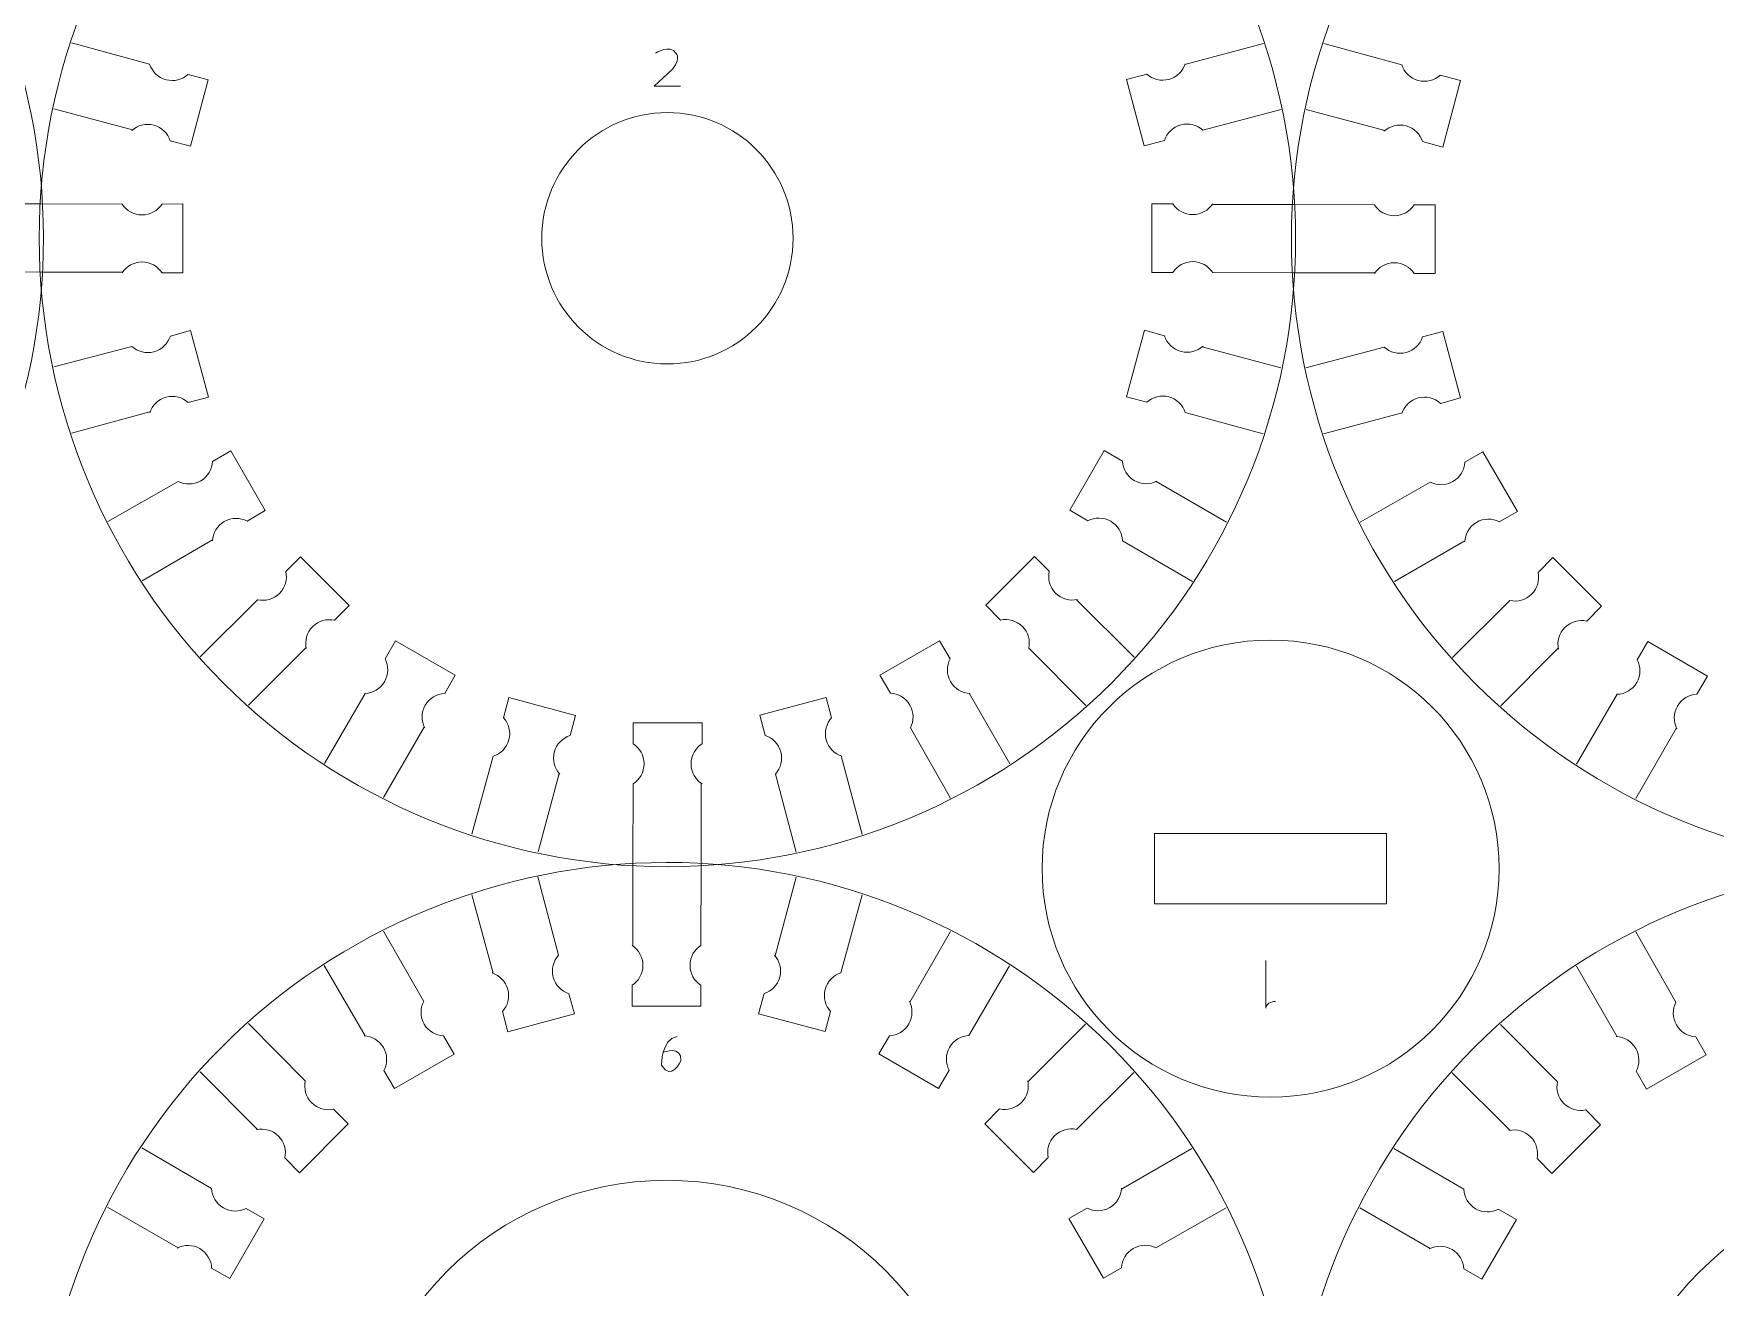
# Model space of a CAD drawing. Header units: centimetres. Extents: x -25 to 25, y -32.5 to 32.5.
# Drawn here: x 3.5 to 11.16, y -2.46 to 3.25 of the extents above; entities that cross this region are included whole.
import ezdxf

# ---------------------------------------------------------------- set-up
doc = ezdxf.new("R2010")
doc.units = ezdxf.units.CM
doc.header["$MEASUREMENT"] = 0
doc.layers.add('Capa 1', color=7, linetype='Continuous')

msp = doc.modelspace()

# ---------------------------------------------------------------- linework, layer by layer
at = {"layer": 'Capa 1', "color": 250, "lineweight": 9}
msp.add_ellipse((9.13748, -0.55582), major_axis=(0, 1.0403), ratio=1, dxfattribs=at)
for points, knots in [([(0.68862, 5.17801), (1.44688, 5.17849), (2.17426, 4.87774), (2.71077, 4.34191), (2.71077, 4.34191), (3.24728, 3.80608), (3.54895, 3.07545), (3.54943, 2.3172), (3.54943, 2.3172), (3.54992, 1.55894), (3.24916, 0.83156), (2.71334, 0.29505), (2.71334, 0.29505), (2.1775, -0.24146), (1.44688, -0.54313), (0.68862, -0.54362), (0.68862, -0.54362), (-0.06964, -0.5441), (-0.79702, -0.24334), (-1.33353, 0.29248), (-1.33353, 0.29248), (-1.87004, 0.82831), (-2.17171, 1.55894), (-2.17219, 2.3172), (-2.17219, 2.3172), (-2.17267, 3.07545), (-1.87192, 3.80285), (-1.33608, 4.33935), (-1.33608, 4.33935), (-0.80026, 4.87586), (-0.06964, 5.17753), (0.68862, 5.17801)], [0, 0, 0, 0, 0.1111111, 0.1111111, 0.1111111, 0.1111111, 0.2222222, 0.2222222, 0.2222222, 0.2222222, 0.3333333, 0.3333333, 0.3333333, 0.3333333, 0.4444444, 0.4444444, 0.4444444, 0.4444444, 0.5555556, 0.5555556, 0.5555556, 0.5555556, 0.6666667, 0.6666667, 0.6666667, 0.6666667, 0.7777778, 0.7777778, 0.7777778, 0.7777778, 1, 1, 1, 1]), ([(6.39085, 5.17446), (7.14911, 5.17493), (7.87649, 4.87419), (8.413, 4.33835), (8.413, 4.33835), (8.94951, 3.80252), (9.25118, 3.07189), (9.25165, 2.31364), (9.25165, 2.31364), (9.25215, 1.55539), (8.95139, 0.828), (8.41556, 0.29149), (8.41556, 0.29149), (7.87972, -0.24502), (7.14911, -0.54669), (6.39085, -0.54718), (6.39085, -0.54718), (5.63259, -0.54766), (4.9052, -0.2469), (4.3687, 0.28893), (4.3687, 0.28893), (3.83219, 0.82475), (3.53052, 1.55539), (3.53004, 2.31364), (3.53004, 2.31364), (3.52956, 3.07189), (3.83031, 3.79929), (4.36615, 4.3358), (4.36615, 4.3358), (4.90197, 4.87231), (5.63259, 5.17398), (6.39085, 5.17446)], [0, 0, 0, 0, 0.1111111, 0.1111111, 0.1111111, 0.1111111, 0.2222222, 0.2222222, 0.2222222, 0.2222222, 0.3333333, 0.3333333, 0.3333333, 0.3333333, 0.4444444, 0.4444444, 0.4444444, 0.4444444, 0.5555556, 0.5555556, 0.5555556, 0.5555556, 0.6666667, 0.6666667, 0.6666667, 0.6666667, 0.7777778, 0.7777778, 0.7777778, 0.7777778, 1, 1, 1, 1]), ([(12.09307, 5.1709), (12.85133, 5.17138), (13.57871, 4.87063), (14.11522, 4.33479), (14.11522, 4.33479), (14.65173, 3.79897), (14.9534, 3.06833), (14.95388, 2.31009), (14.95388, 2.31009), (14.95437, 1.55183), (14.65361, 0.82444), (14.11779, 0.28793), (14.11779, 0.28793), (13.58195, -0.24857), (12.85133, -0.55025), (12.09307, -0.55074), (12.09307, -0.55074), (11.33481, -0.55122), (10.60743, -0.25045), (10.07092, 0.28537), (10.07092, 0.28537), (9.53441, 0.82119), (9.23274, 1.55183), (9.23226, 2.31009), (9.23226, 2.31009), (9.23179, 3.06833), (9.53253, 3.79573), (10.06837, 4.33224), (10.06837, 4.33224), (10.60419, 4.86875), (11.33481, 5.17042), (12.09307, 5.1709)], [0, 0, 0, 0, 0.1111111, 0.1111111, 0.1111111, 0.1111111, 0.2222222, 0.2222222, 0.2222222, 0.2222222, 0.3333333, 0.3333333, 0.3333333, 0.3333333, 0.4444444, 0.4444444, 0.4444444, 0.4444444, 0.5555556, 0.5555556, 0.5555556, 0.5555556, 0.6666667, 0.6666667, 0.6666667, 0.6666667, 0.7777778, 0.7777778, 0.7777778, 0.7777778, 1, 1, 1, 1]), ([(4.03276, 3.10699), (4.04355, 3.07319), (4.07078, 3.04541), (4.1076, 3.03555), (4.1076, 3.03555), (4.1444, 3.02568), (4.18188, 3.03613), (4.20812, 3.06001)], [0, 0, 0, 0, 0.3333333, 0.3333333, 0.3333333, 0.3333333, 1, 1, 1, 1]), ([(8.74855, 3.10842), (8.73776, 3.07462), (8.71053, 3.04684), (8.67371, 3.03697), (8.67371, 3.03697), (8.63691, 3.02711), (8.59943, 3.03755), (8.57319, 3.06143)], [0, 0, 0, 0, 0.3333333, 0.3333333, 0.3333333, 0.3333333, 1, 1, 1, 1]), ([(9.73499, 3.10344), (9.74578, 3.06963), (9.773, 3.04185), (9.80982, 3.03199), (9.80982, 3.03199), (9.84663, 3.02213), (9.88411, 3.03257), (9.91034, 3.05645)], [0, 0, 0, 0, 0.3333333, 0.3333333, 0.3333333, 0.3333333, 1, 1, 1, 1]), ([(4.20814, 3.06), (4.20814, 3.06), (4.30021, 3.03545), (4.30021, 3.03545), (4.30021, 3.03545), (4.30021, 3.03545), (4.21905, 2.73254), (4.21905, 2.73254), (4.21905, 2.73254), (4.21905, 2.73254), (4.12698, 2.7572), (4.12698, 2.7572)], [0, 0, 0, 0, 0.25, 0.25, 0.25, 0.25, 0.5, 0.5, 0.5, 0.5, 1, 1, 1, 1]), ([(8.65431, 2.75863), (8.65431, 2.75863), (8.56229, 2.73385), (8.56229, 2.73385), (8.56229, 2.73385), (8.56229, 2.73385), (8.48113, 3.03676), (8.48113, 3.03676), (8.48113, 3.03676), (8.48113, 3.03676), (8.57319, 3.06143), (8.57319, 3.06143)], [0, 0, 0, 0, 0.25, 0.25, 0.25, 0.25, 0.5, 0.5, 0.5, 0.5, 1, 1, 1, 1]), ([(9.91036, 3.05644), (9.91036, 3.05644), (10.00244, 3.03189), (10.00244, 3.03189), (10.00244, 3.03189), (10.00244, 3.03189), (9.92127, 2.72898), (9.92127, 2.72898), (9.92127, 2.72898), (9.92127, 2.72898), (9.82921, 2.75365), (9.82921, 2.75365)], [0, 0, 0, 0, 0.25, 0.25, 0.25, 0.25, 0.5, 0.5, 0.5, 0.5, 1, 1, 1, 1]), ([(3.95163, 2.80419), (3.97787, 2.82807), (4.01534, 2.83851), (4.05216, 2.82865), (4.05216, 2.82865), (4.08897, 2.81878), (4.1162, 2.791), (4.12698, 2.7572)], [0, 0, 0, 0, 0.3333333, 0.3333333, 0.3333333, 0.3333333, 1, 1, 1, 1]), ([(5.81868, 2.31363), (5.81868, 1.99764), (6.07484, 1.74148), (6.39084, 1.74148), (6.39084, 1.74148), (6.70683, 1.74147), (6.963, 1.99764), (6.963, 2.31363), (6.963, 2.31363), (6.96301, 2.62963), (6.70683, 2.88579), (6.39085, 2.88579), (6.39085, 2.88579), (6.07484, 2.8858), (5.81868, 2.62963), (5.81868, 2.31363)], [0, 0, 0, 0, 0.2, 0.2, 0.2, 0.2, 0.4, 0.4, 0.4, 0.4, 0.6, 0.6, 0.6, 0.6, 1, 1, 1, 1]), ([(8.82969, 2.80562), (8.80344, 2.82949), (8.76597, 2.83994), (8.72915, 2.83007), (8.72915, 2.83007), (8.69235, 2.82021), (8.66511, 2.79243), (8.65433, 2.75863)], [0, 0, 0, 0, 0.3333333, 0.3333333, 0.3333333, 0.3333333, 1, 1, 1, 1]), ([(9.65385, 2.80063), (9.6801, 2.82451), (9.71757, 2.83495), (9.75438, 2.82509), (9.75438, 2.82509), (9.79119, 2.81523), (9.81843, 2.78744), (9.82921, 2.75365)], [0, 0, 0, 0, 0.3333333, 0.3333333, 0.3333333, 0.3333333, 1, 1, 1, 1]), ([(3.90778, 2.46964), (3.92695, 2.43979), (3.96044, 2.42), (3.99855, 2.42), (3.99855, 2.42), (4.03666, 2.42), (4.07016, 2.43979), (4.08932, 2.46964)], [0, 0, 0, 0, 0.3333333, 0.3333333, 0.3333333, 0.3333333, 1, 1, 1, 1]), ([(4.08934, 2.46964), (4.08934, 2.46964), (4.18463, 2.46976), (4.18463, 2.46976), (4.18463, 2.46976), (4.18463, 2.46976), (4.18463, 2.15616), (4.18463, 2.15616), (4.18463, 2.15616), (4.18463, 2.15616), (4.08932, 2.15616), (4.08932, 2.15616)], [0, 0, 0, 0, 0.25, 0.25, 0.25, 0.25, 0.5, 0.5, 0.5, 0.5, 1, 1, 1, 1]), ([(8.69235, 2.15764), (8.69235, 2.15764), (8.59706, 2.15752), (8.59706, 2.15752), (8.59706, 2.15752), (8.59706, 2.15752), (8.59706, 2.47112), (8.59706, 2.47112), (8.59706, 2.47112), (8.59706, 2.47112), (8.69237, 2.47112), (8.69237, 2.47112)], [0, 0, 0, 0, 0.25, 0.25, 0.25, 0.25, 0.5, 0.5, 0.5, 0.5, 1, 1, 1, 1]), ([(8.87392, 2.47112), (8.85474, 2.44126), (8.82126, 2.42148), (8.78314, 2.42148), (8.78314, 2.42148), (8.74503, 2.42148), (8.71154, 2.44126), (8.69237, 2.47112)], [0, 0, 0, 0, 0.3333333, 0.3333333, 0.3333333, 0.3333333, 1, 1, 1, 1]), ([(9.61, 2.46608), (9.62917, 2.43623), (9.66266, 2.41644), (9.70078, 2.41644), (9.70078, 2.41644), (9.73888, 2.41644), (9.77238, 2.43623), (9.79154, 2.46608)], [0, 0, 0, 0, 0.3333333, 0.3333333, 0.3333333, 0.3333333, 1, 1, 1, 1]), ([(9.79157, 2.46608), (9.79157, 2.46608), (9.88686, 2.4662), (9.88686, 2.4662), (9.88686, 2.4662), (9.88686, 2.4662), (9.88686, 2.1526), (9.88686, 2.1526), (9.88686, 2.1526), (9.88686, 2.1526), (9.79154, 2.1526), (9.79154, 2.1526)], [0, 0, 0, 0, 0.25, 0.25, 0.25, 0.25, 0.5, 0.5, 0.5, 0.5, 1, 1, 1, 1]), ([(3.90778, 2.15616), (3.92695, 2.18602), (3.96044, 2.2058), (3.99855, 2.2058), (3.99855, 2.2058), (4.03666, 2.2058), (4.07016, 2.18602), (4.08932, 2.15616)], [0, 0, 0, 0, 0.3333333, 0.3333333, 0.3333333, 0.3333333, 1, 1, 1, 1]), ([(8.87392, 2.15764), (8.85474, 2.18749), (8.82126, 2.20728), (8.78314, 2.20728), (8.78314, 2.20728), (8.74503, 2.20728), (8.71154, 2.18749), (8.69237, 2.15764)], [0, 0, 0, 0, 0.3333333, 0.3333333, 0.3333333, 0.3333333, 1, 1, 1, 1]), ([(9.61, 2.1526), (9.62917, 2.18246), (9.66266, 2.20224), (9.70078, 2.20224), (9.70078, 2.20224), (9.73888, 2.20224), (9.77238, 2.18246), (9.79154, 2.1526)], [0, 0, 0, 0, 0.3333333, 0.3333333, 0.3333333, 0.3333333, 1, 1, 1, 1]), ([(3.95201, 1.82166), (3.97826, 1.79778), (4.01572, 1.78734), (4.05254, 1.7972), (4.05254, 1.7972), (4.08935, 1.80707), (4.11658, 1.83485), (4.12737, 1.86865)], [0, 0, 0, 0, 0.3333333, 0.3333333, 0.3333333, 0.3333333, 1, 1, 1, 1]), ([(4.12739, 1.86865), (4.12739, 1.86865), (4.2194, 1.89343), (4.2194, 1.89343), (4.2194, 1.89343), (4.2194, 1.89343), (4.30057, 1.59051), (4.30057, 1.59051), (4.30057, 1.59051), (4.30057, 1.59051), (4.2085, 1.56585), (4.2085, 1.56585)], [0, 0, 0, 0, 0.25, 0.25, 0.25, 0.25, 0.5, 0.5, 0.5, 0.5, 1, 1, 1, 1]), ([(8.57356, 1.56728), (8.57356, 1.56728), (8.48148, 1.59183), (8.48148, 1.59183), (8.48148, 1.59183), (8.48148, 1.59183), (8.56265, 1.89474), (8.56265, 1.89474), (8.56265, 1.89474), (8.56265, 1.89474), (8.65471, 1.87007), (8.65471, 1.87007)], [0, 0, 0, 0, 0.25, 0.25, 0.25, 0.25, 0.5, 0.5, 0.5, 0.5, 1, 1, 1, 1]), ([(8.83007, 1.82309), (8.80382, 1.79921), (8.76635, 1.78877), (8.72954, 1.79863), (8.72954, 1.79863), (8.69273, 1.80849), (8.66549, 1.83628), (8.65471, 1.87007)], [0, 0, 0, 0, 0.3333333, 0.3333333, 0.3333333, 0.3333333, 1, 1, 1, 1]), ([(9.65423, 1.8181), (9.68048, 1.79423), (9.71795, 1.78378), (9.75477, 1.79365), (9.75477, 1.79365), (9.79157, 1.80351), (9.81881, 1.83129), (9.82959, 1.86509)], [0, 0, 0, 0, 0.3333333, 0.3333333, 0.3333333, 0.3333333, 1, 1, 1, 1]), ([(9.82961, 1.8651), (9.82961, 1.8651), (9.92163, 1.88987), (9.92163, 1.88987), (9.92163, 1.88987), (9.92163, 1.88987), (10.00279, 1.58696), (10.00279, 1.58696), (10.00279, 1.58696), (10.00279, 1.58696), (9.91073, 1.56229), (9.91073, 1.56229)], [0, 0, 0, 0, 0.25, 0.25, 0.25, 0.25, 0.5, 0.5, 0.5, 0.5, 1, 1, 1, 1]), ([(4.03314, 1.51886), (4.04394, 1.55266), (4.07116, 1.58044), (4.10798, 1.5903), (4.10798, 1.5903), (4.14479, 1.60017), (4.18226, 1.58973), (4.2085, 1.56585)], [0, 0, 0, 0, 0.3333333, 0.3333333, 0.3333333, 0.3333333, 1, 1, 1, 1]), ([(8.74893, 1.52029), (8.73814, 1.55409), (8.71092, 1.58187), (8.6741, 1.59173), (8.6741, 1.59173), (8.63729, 1.60159), (8.59981, 1.59115), (8.57358, 1.56727)], [0, 0, 0, 0, 0.3333333, 0.3333333, 0.3333333, 0.3333333, 1, 1, 1, 1]), ([(9.73537, 1.5153), (9.74616, 1.5491), (9.77339, 1.57688), (9.8102, 1.58675), (9.8102, 1.58675), (9.84701, 1.59661), (9.88449, 1.58617), (9.91073, 1.56229)], [0, 0, 0, 0, 0.3333333, 0.3333333, 0.3333333, 0.3333333, 1, 1, 1, 1]), ([(4.31968, 1.29799), (4.31968, 1.29799), (4.40215, 1.34573), (4.40215, 1.34573), (4.40215, 1.34573), (4.40215, 1.34573), (4.55895, 1.07415), (4.55895, 1.07415), (4.55895, 1.07415), (4.55895, 1.07415), (4.47641, 1.02649), (4.47641, 1.02649)], [0, 0, 0, 0, 0.25, 0.25, 0.25, 0.25, 0.5, 0.5, 0.5, 0.5, 1, 1, 1, 1]), ([(8.30601, 1.02778), (8.30601, 1.02778), (8.22343, 1.07533), (8.22343, 1.07533), (8.22343, 1.07533), (8.22343, 1.07533), (8.38023, 1.34691), (8.38023, 1.34691), (8.38023, 1.34691), (8.38023, 1.34691), (8.46277, 1.29926), (8.46277, 1.29926)], [0, 0, 0, 0, 0.25, 0.25, 0.25, 0.25, 0.5, 0.5, 0.5, 0.5, 1, 1, 1, 1]), ([(10.02191, 1.29443), (10.02191, 1.29443), (10.10437, 1.34218), (10.10437, 1.34218), (10.10437, 1.34218), (10.10437, 1.34218), (10.26117, 1.07059), (10.26117, 1.07059), (10.26117, 1.07059), (10.26117, 1.07059), (10.17863, 1.02294), (10.17863, 1.02294)], [0, 0, 0, 0, 0.25, 0.25, 0.25, 0.25, 0.5, 0.5, 0.5, 0.5, 1, 1, 1, 1]), ([(4.16244, 1.20721), (4.19398, 1.19094), (4.23287, 1.19054), (4.26588, 1.2096), (4.26588, 1.2096), (4.29888, 1.22866), (4.318, 1.26254), (4.31966, 1.29798)], [0, 0, 0, 0, 0.3333333, 0.3333333, 0.3333333, 0.3333333, 1, 1, 1, 1]), ([(8.61999, 1.20849), (8.58846, 1.19222), (8.54956, 1.19182), (8.51655, 1.21088), (8.51655, 1.21088), (8.48355, 1.22994), (8.46444, 1.26382), (8.46277, 1.29926)], [0, 0, 0, 0, 0.3333333, 0.3333333, 0.3333333, 0.3333333, 1, 1, 1, 1]), ([(9.86467, 1.20365), (9.8962, 1.18738), (9.9351, 1.18699), (9.96811, 1.20605), (9.96811, 1.20605), (10.00111, 1.2251), (10.02022, 1.25898), (10.02189, 1.29442)], [0, 0, 0, 0, 0.3333333, 0.3333333, 0.3333333, 0.3333333, 1, 1, 1, 1]), ([(4.31919, 0.93572), (4.32086, 0.97116), (4.33997, 1.00504), (4.37298, 1.0241), (4.37298, 1.0241), (4.40598, 1.04316), (4.44488, 1.04277), (4.47641, 1.02649)], [0, 0, 0, 0, 0.3333333, 0.3333333, 0.3333333, 0.3333333, 1, 1, 1, 1]), ([(8.46325, 0.937), (8.46157, 0.97244), (8.44246, 1.00632), (8.40945, 1.02538), (8.40945, 1.02538), (8.37645, 1.04443), (8.33755, 1.04405), (8.30603, 1.02777)], [0, 0, 0, 0, 0.3333333, 0.3333333, 0.3333333, 0.3333333, 1, 1, 1, 1]), ([(10.02141, 0.93216), (10.02309, 0.96761), (10.04219, 1.00149), (10.0752, 1.02054), (10.0752, 1.02054), (10.1082, 1.0396), (10.14711, 1.03921), (10.17863, 1.02294)], [0, 0, 0, 0, 0.3333333, 0.3333333, 0.3333333, 0.3333333, 1, 1, 1, 1]), ([(4.65312, 0.79654), (4.65312, 0.79654), (4.72042, 0.864), (4.72042, 0.864), (4.72042, 0.864), (4.72042, 0.864), (4.94217, 0.64225), (4.94217, 0.64225), (4.94217, 0.64225), (4.94217, 0.64225), (4.87478, 0.57486), (4.87478, 0.57486)], [0, 0, 0, 0, 0.25, 0.25, 0.25, 0.25, 0.5, 0.5, 0.5, 0.5, 1, 1, 1, 1]), ([(7.90795, 0.57592), (7.90795, 0.57592), (7.84048, 0.64322), (7.84048, 0.64322), (7.84048, 0.64322), (7.84048, 0.64322), (8.06223, 0.86496), (8.06223, 0.86496), (8.06223, 0.86496), (8.06223, 0.86496), (8.12963, 0.79757), (8.12963, 0.79757)], [0, 0, 0, 0, 0.25, 0.25, 0.25, 0.25, 0.5, 0.5, 0.5, 0.5, 1, 1, 1, 1]), ([(10.35535, 0.79298), (10.35535, 0.79298), (10.42265, 0.86044), (10.42265, 0.86044), (10.42265, 0.86044), (10.42265, 0.86044), (10.6444, 0.6387), (10.6444, 0.6387), (10.6444, 0.6387), (10.6444, 0.6387), (10.577, 0.5713), (10.577, 0.5713)], [0, 0, 0, 0, 0.25, 0.25, 0.25, 0.25, 0.5, 0.5, 0.5, 0.5, 1, 1, 1, 1]), ([(4.52474, 0.66815), (4.55941, 0.6606), (4.59708, 0.67029), (4.62403, 0.69724), (4.62403, 0.69724), (4.65098, 0.72419), (4.66067, 0.76186), (4.65311, 0.79652)], [0, 0, 0, 0, 0.3333333, 0.3333333, 0.3333333, 0.3333333, 1, 1, 1, 1]), ([(8.258, 0.6692), (8.22333, 0.66164), (8.18566, 0.67133), (8.15871, 0.69828), (8.15871, 0.69828), (8.13176, 0.72523), (8.12207, 0.76291), (8.12963, 0.79757)], [0, 0, 0, 0, 0.3333333, 0.3333333, 0.3333333, 0.3333333, 1, 1, 1, 1]), ([(10.22697, 0.6646), (10.26163, 0.65704), (10.2993, 0.66673), (10.32626, 0.69368), (10.32626, 0.69368), (10.3532, 0.72063), (10.3629, 0.7583), (10.35534, 0.79297)], [0, 0, 0, 0, 0.3333333, 0.3333333, 0.3333333, 0.3333333, 1, 1, 1, 1]), ([(4.74641, 0.44649), (4.73885, 0.48116), (4.74854, 0.51883), (4.77549, 0.54578), (4.77549, 0.54578), (4.80244, 0.57272), (4.84011, 0.58242), (4.87478, 0.57486)], [0, 0, 0, 0, 0.3333333, 0.3333333, 0.3333333, 0.3333333, 1, 1, 1, 1]), ([(8.03633, 0.44753), (8.04389, 0.4822), (8.0342, 0.51987), (8.00725, 0.54682), (8.00725, 0.54682), (7.9803, 0.57377), (7.94262, 0.58346), (7.90796, 0.5759)], [0, 0, 0, 0, 0.3333333, 0.3333333, 0.3333333, 0.3333333, 1, 1, 1, 1]), ([(10.44863, 0.44293), (10.44108, 0.4776), (10.45077, 0.51527), (10.47772, 0.54222), (10.47772, 0.54222), (10.50466, 0.56917), (10.54234, 0.57886), (10.577, 0.5713)], [0, 0, 0, 0, 0.3333333, 0.3333333, 0.3333333, 0.3333333, 1, 1, 1, 1]), ([(5.10499, 0.39848), (5.10499, 0.39848), (5.15254, 0.48106), (5.15254, 0.48106), (5.15254, 0.48106), (5.15254, 0.48106), (5.42412, 0.32426), (5.42412, 0.32426), (5.42412, 0.32426), (5.42412, 0.32426), (5.37647, 0.24172), (5.37647, 0.24172)], [0, 0, 0, 0, 0.25, 0.25, 0.25, 0.25, 0.5, 0.5, 0.5, 0.5, 1, 1, 1, 1]), ([(7.4065, 0.24247), (7.4065, 0.24247), (7.35875, 0.32494), (7.35875, 0.32494), (7.35875, 0.32494), (7.35875, 0.32494), (7.63034, 0.48174), (7.63034, 0.48174), (7.63034, 0.48174), (7.63034, 0.48174), (7.67799, 0.3992), (7.67799, 0.3992)], [0, 0, 0, 0, 0.25, 0.25, 0.25, 0.25, 0.5, 0.5, 0.5, 0.5, 1, 1, 1, 1]), ([(10.80722, 0.39492), (10.80722, 0.39492), (10.85476, 0.4775), (10.85476, 0.4775), (10.85476, 0.4775), (10.85476, 0.4775), (11.12635, 0.3207), (11.12635, 0.3207), (11.12635, 0.3207), (11.12635, 0.3207), (11.07869, 0.23816), (11.07869, 0.23816)], [0, 0, 0, 0, 0.25, 0.25, 0.25, 0.25, 0.5, 0.5, 0.5, 0.5, 1, 1, 1, 1]), ([(5.01421, 0.24124), (5.04965, 0.24291), (5.08353, 0.26202), (5.10259, 0.29503), (5.10259, 0.29503), (5.12164, 0.32803), (5.12126, 0.36694), (5.10498, 0.39846)], [0, 0, 0, 0, 0.3333333, 0.3333333, 0.3333333, 0.3333333, 1, 1, 1, 1]), ([(7.76876, 0.24198), (7.73332, 0.24365), (7.69944, 0.26276), (7.68038, 0.29577), (7.68038, 0.29577), (7.66133, 0.32877), (7.66172, 0.36767), (7.67799, 0.3992)], [0, 0, 0, 0, 0.3333333, 0.3333333, 0.3333333, 0.3333333, 1, 1, 1, 1]), ([(10.71643, 0.23768), (10.75188, 0.23936), (10.78576, 0.25846), (10.80481, 0.29147), (10.80481, 0.29147), (10.82387, 0.32448), (10.82348, 0.36338), (10.80721, 0.3949)], [0, 0, 0, 0, 0.3333333, 0.3333333, 0.3333333, 0.3333333, 1, 1, 1, 1]), ([(5.28569, 0.0845), (5.26942, 0.11603), (5.26903, 0.15492), (5.28809, 0.18793), (5.28809, 0.18793), (5.30714, 0.22093), (5.34103, 0.24005), (5.37647, 0.24172)], [0, 0, 0, 0, 0.3333333, 0.3333333, 0.3333333, 0.3333333, 1, 1, 1, 1]), ([(7.49728, 0.08524), (7.51355, 0.11677), (7.51394, 0.15566), (7.49488, 0.18867), (7.49488, 0.18867), (7.47583, 0.22167), (7.44195, 0.24079), (7.40651, 0.24246)], [0, 0, 0, 0, 0.3333333, 0.3333333, 0.3333333, 0.3333333, 1, 1, 1, 1]), ([(10.98792, 0.08094), (10.97165, 0.11247), (10.97126, 0.15137), (10.99032, 0.18438), (10.99032, 0.18438), (11.00937, 0.21738), (11.04325, 0.23649), (11.07869, 0.23816)], [0, 0, 0, 0, 0.3333333, 0.3333333, 0.3333333, 0.3333333, 1, 1, 1, 1]), ([(5.64449, 0.13093), (5.64449, 0.13093), (5.66904, 0.223), (5.66904, 0.223), (5.66904, 0.223), (5.66904, 0.223), (5.97195, 0.14184), (5.97195, 0.14184), (5.97195, 0.14184), (5.97195, 0.14184), (5.94728, 0.04978), (5.94728, 0.04978)], [0, 0, 0, 0, 0.25, 0.25, 0.25, 0.25, 0.5, 0.5, 0.5, 0.5, 1, 1, 1, 1]), ([(6.83583, 0.05018), (6.83583, 0.05018), (6.81106, 0.14219), (6.81106, 0.14219), (6.81106, 0.14219), (6.81106, 0.14219), (7.11397, 0.22336), (7.11397, 0.22336), (7.11397, 0.22336), (7.11397, 0.22336), (7.13864, 0.13129), (7.13864, 0.13129)], [0, 0, 0, 0, 0.25, 0.25, 0.25, 0.25, 0.5, 0.5, 0.5, 0.5, 1, 1, 1, 1]), ([(5.59749, -0.04445), (5.63129, -0.03365), (5.65907, -0.00643), (5.66894, 0.03039), (5.66894, 0.03039), (5.6788, 0.0672), (5.66836, 0.10467), (5.64448, 0.13091)], [0, 0, 0, 0, 0.3333333, 0.3333333, 0.3333333, 0.3333333, 1, 1, 1, 1]), ([(6.23484, 0.01213), (6.23484, 0.01213), (6.23473, 0.10742), (6.23473, 0.10742), (6.23473, 0.10742), (6.23473, 0.10742), (6.54833, 0.10742), (6.54833, 0.10742), (6.54833, 0.10742), (6.54833, 0.10742), (6.54833, 0.01211), (6.54833, 0.01211)], [0, 0, 0, 0, 0.25, 0.25, 0.25, 0.25, 0.5, 0.5, 0.5, 0.5, 1, 1, 1, 1]), ([(7.18563, -0.04406), (7.15183, -0.03327), (7.12405, -0.00605), (7.11418, 0.03077), (7.11418, 0.03077), (7.10432, 0.06758), (7.11476, 0.10506), (7.13864, 0.13129)], [0, 0, 0, 0, 0.3333333, 0.3333333, 0.3333333, 0.3333333, 1, 1, 1, 1]), ([(5.9003, -0.12558), (5.87642, -0.09933), (5.86597, -0.06187), (5.87584, -0.02505), (5.87584, -0.02505), (5.8857, 0.01176), (5.91348, 0.03899), (5.94728, 0.04978)], [0, 0, 0, 0, 0.3333333, 0.3333333, 0.3333333, 0.3333333, 1, 1, 1, 1]), ([(6.23484, -0.16943), (6.2647, -0.15026), (6.28449, -0.11677), (6.28449, -0.07865), (6.28449, -0.07865), (6.28449, -0.04055), (6.2647, -0.00705), (6.23484, 0.01211)], [0, 0, 0, 0, 0.3333333, 0.3333333, 0.3333333, 0.3333333, 1, 1, 1, 1]), ([(6.54833, -0.16943), (6.51847, -0.15026), (6.49868, -0.11677), (6.49868, -0.07865), (6.49868, -0.07865), (6.49868, -0.04055), (6.51847, -0.00705), (6.54833, 0.01211)], [0, 0, 0, 0, 0.3333333, 0.3333333, 0.3333333, 0.3333333, 1, 1, 1, 1]), ([(6.88283, -0.1252), (6.9067, -0.09895), (6.91715, -0.06149), (6.90728, -0.02467), (6.90728, -0.02467), (6.89742, 0.01214), (6.86964, 0.03938), (6.83584, 0.05016)], [0, 0, 0, 0, 0.3333333, 0.3333333, 0.3333333, 0.3333333, 1, 1, 1, 1]), ([(8.60931, -0.71626), (8.60931, -0.71626), (9.66565, -0.71626), (9.66565, -0.71626), (9.66565, -0.71626), (9.66565, -0.71626), (9.66565, -0.39536), (9.66565, -0.39536), (9.66565, -0.39536), (9.66565, -0.39536), (8.60931, -0.39536), (8.60931, -0.39536), (8.60931, -0.39536), (8.60931, -0.39536), (8.60931, -0.71626), (8.60931, -0.71626)], [0, 0, 0, 0, 0.2, 0.2, 0.2, 0.2, 0.4, 0.4, 0.4, 0.4, 0.6, 0.6, 0.6, 0.6, 1, 1, 1, 1]), ([(6.38729, -0.52777), (7.14555, -0.52729), (7.87293, -0.82804), (8.40944, -1.36388), (8.40944, -1.36388), (8.94595, -1.8997), (9.24762, -2.63034), (9.2481, -3.38858), (9.2481, -3.38858), (9.24859, -4.14684), (8.94783, -4.87422), (8.41201, -5.41073), (8.41201, -5.41073), (7.87617, -5.94724), (7.14555, -6.24891), (6.38729, -6.24941), (6.38729, -6.24941), (5.62903, -6.24989), (4.90165, -5.94912), (4.36514, -5.4133), (4.36514, -5.4133), (3.82863, -4.87748), (3.52696, -4.14684), (3.52648, -3.38858), (3.52648, -3.38858), (3.526, -2.63034), (3.82675, -1.90294), (4.36259, -1.36643), (4.36259, -1.36643), (4.89841, -0.82992), (5.62903, -0.52825), (6.38729, -0.52777)], [0, 0, 0, 0, 0.1111111, 0.1111111, 0.1111111, 0.1111111, 0.2222222, 0.2222222, 0.2222222, 0.2222222, 0.3333333, 0.3333333, 0.3333333, 0.3333333, 0.4444444, 0.4444444, 0.4444444, 0.4444444, 0.5555556, 0.5555556, 0.5555556, 0.5555556, 0.6666667, 0.6666667, 0.6666667, 0.6666667, 0.7777778, 0.7777778, 0.7777778, 0.7777778, 1, 1, 1, 1]), ([(12.08951, -0.53133), (12.84777, -0.53085), (13.57516, -0.8316), (14.11167, -1.36744), (14.11167, -1.36744), (14.64817, -1.90326), (14.94984, -2.6339), (14.95032, -3.39214), (14.95032, -3.39214), (14.95082, -4.1504), (14.65005, -4.87778), (14.11423, -5.41429), (14.11423, -5.41429), (13.57839, -5.9508), (12.84777, -6.25247), (12.08951, -6.25297), (12.08951, -6.25297), (11.33126, -6.25344), (10.60387, -5.95268), (10.06736, -5.41686), (10.06736, -5.41686), (9.53086, -4.88103), (9.22918, -4.1504), (9.22871, -3.39214), (9.22871, -3.39214), (9.22823, -2.6339), (9.52898, -1.9065), (10.06481, -1.36999), (10.06481, -1.36999), (10.60064, -0.83348), (11.33126, -0.53181), (12.08951, -0.53133)], [0, 0, 0, 0, 0.1111111, 0.1111111, 0.1111111, 0.1111111, 0.2222222, 0.2222222, 0.2222222, 0.2222222, 0.3333333, 0.3333333, 0.3333333, 0.3333333, 0.4444444, 0.4444444, 0.4444444, 0.4444444, 0.5555556, 0.5555556, 0.5555556, 0.5555556, 0.6666667, 0.6666667, 0.6666667, 0.6666667, 0.7777778, 0.7777778, 0.7777778, 0.7777778, 1, 1, 1, 1]), ([(6.22981, -0.90552), (6.25967, -0.92469), (6.27945, -0.95818), (6.27945, -0.99629), (6.27945, -0.99629), (6.27945, -1.0344), (6.25967, -1.0679), (6.22981, -1.08706)], [0, 0, 0, 0, 0.3333333, 0.3333333, 0.3333333, 0.3333333, 1, 1, 1, 1]), ([(6.54329, -0.90552), (6.51344, -0.92469), (6.49365, -0.95818), (6.49365, -0.99629), (6.49365, -0.99629), (6.49365, -1.0344), (6.51344, -1.0679), (6.54329, -1.08706)], [0, 0, 0, 0, 0.3333333, 0.3333333, 0.3333333, 0.3333333, 1, 1, 1, 1]), ([(5.89531, -0.94975), (5.87143, -0.976), (5.86099, -1.01346), (5.87085, -1.05028), (5.87085, -1.05028), (5.88072, -1.08709), (5.9085, -1.11432), (5.9423, -1.1251)], [0, 0, 0, 0, 0.3333333, 0.3333333, 0.3333333, 0.3333333, 1, 1, 1, 1]), ([(6.87784, -0.94937), (6.90172, -0.97561), (6.91216, -1.01308), (6.9023, -1.0499), (6.9023, -1.0499), (6.89243, -1.08671), (6.86465, -1.11394), (6.83085, -1.12472)], [0, 0, 0, 0, 0.3333333, 0.3333333, 0.3333333, 0.3333333, 1, 1, 1, 1]), ([(5.59251, -1.03088), (5.62631, -1.04168), (5.65409, -1.0689), (5.66395, -1.10572), (5.66395, -1.10572), (5.67382, -1.14253), (5.66337, -1.18), (5.6395, -1.20624)], [0, 0, 0, 0, 0.3333333, 0.3333333, 0.3333333, 0.3333333, 1, 1, 1, 1]), ([(7.18064, -1.0305), (7.14684, -1.04129), (7.11906, -1.06852), (7.1092, -1.10534), (7.1092, -1.10534), (7.09933, -1.14214), (7.10978, -1.17962), (7.13366, -1.20586)], [0, 0, 0, 0, 0.3333333, 0.3333333, 0.3333333, 0.3333333, 1, 1, 1, 1]), ([(5.9423, -1.12513), (5.9423, -1.12513), (5.96708, -1.21714), (5.96708, -1.21714), (5.96708, -1.21714), (5.96708, -1.21714), (5.66416, -1.29831), (5.66416, -1.29831), (5.66416, -1.29831), (5.66416, -1.29831), (5.6395, -1.20624), (5.6395, -1.20624)], [0, 0, 0, 0, 0.25, 0.25, 0.25, 0.25, 0.5, 0.5, 0.5, 0.5, 1, 1, 1, 1]), ([(6.54329, -1.08708), (6.54329, -1.08708), (6.54341, -1.18237), (6.54341, -1.18237), (6.54341, -1.18237), (6.54341, -1.18237), (6.22981, -1.18237), (6.22981, -1.18237), (6.22981, -1.18237), (6.22981, -1.18237), (6.22981, -1.08706), (6.22981, -1.08706)], [0, 0, 0, 0, 0.25, 0.25, 0.25, 0.25, 0.5, 0.5, 0.5, 0.5, 1, 1, 1, 1]), ([(7.13365, -1.20588), (7.13365, -1.20588), (7.1091, -1.29795), (7.1091, -1.29795), (7.1091, -1.29795), (7.1091, -1.29795), (6.80619, -1.21679), (6.80619, -1.21679), (6.80619, -1.21679), (6.80619, -1.21679), (6.83085, -1.12472), (6.83085, -1.12472)], [0, 0, 0, 0, 0.25, 0.25, 0.25, 0.25, 0.5, 0.5, 0.5, 0.5, 1, 1, 1, 1]), ([(5.28086, -1.16018), (5.26459, -1.19172), (5.26419, -1.23061), (5.28325, -1.26362), (5.28325, -1.26362), (5.30231, -1.29662), (5.33619, -1.31574), (5.37163, -1.3174)], [0, 0, 0, 0, 0.3333333, 0.3333333, 0.3333333, 0.3333333, 1, 1, 1, 1]), ([(7.49244, -1.15944), (7.50871, -1.19098), (7.5091, -1.22987), (7.49005, -1.26288), (7.49005, -1.26288), (7.47099, -1.29588), (7.43711, -1.315), (7.40167, -1.31666)], [0, 0, 0, 0, 0.3333333, 0.3333333, 0.3333333, 0.3333333, 1, 1, 1, 1]), ([(10.98308, -1.16374), (10.96681, -1.19527), (10.96642, -1.23417), (10.98548, -1.26718), (10.98548, -1.26718), (11.00453, -1.30018), (11.03842, -1.31929), (11.07385, -1.32096)], [0, 0, 0, 0, 0.3333333, 0.3333333, 0.3333333, 0.3333333, 1, 1, 1, 1]), ([(5.00937, -1.31692), (5.04481, -1.3186), (5.07869, -1.33771), (5.09775, -1.37072), (5.09775, -1.37072), (5.11681, -1.40372), (5.11642, -1.44262), (5.10014, -1.47415)], [0, 0, 0, 0, 0.3333333, 0.3333333, 0.3333333, 0.3333333, 1, 1, 1, 1]), ([(5.37164, -1.31742), (5.37164, -1.31742), (5.41938, -1.39989), (5.41938, -1.39989), (5.41938, -1.39989), (5.41938, -1.39989), (5.1478, -1.55669), (5.1478, -1.55669), (5.1478, -1.55669), (5.1478, -1.55669), (5.10014, -1.47415), (5.10014, -1.47415)], [0, 0, 0, 0, 0.25, 0.25, 0.25, 0.25, 0.5, 0.5, 0.5, 0.5, 1, 1, 1, 1]), ([(7.67315, -1.47342), (7.67315, -1.47342), (7.6256, -1.55601), (7.6256, -1.55601), (7.6256, -1.55601), (7.6256, -1.55601), (7.35401, -1.39921), (7.35401, -1.39921), (7.35401, -1.39921), (7.35401, -1.39921), (7.40167, -1.31666), (7.40167, -1.31666)], [0, 0, 0, 0, 0.25, 0.25, 0.25, 0.25, 0.5, 0.5, 0.5, 0.5, 1, 1, 1, 1]), ([(7.76393, -1.31619), (7.72848, -1.31786), (7.6946, -1.33697), (7.67555, -1.36998), (7.67555, -1.36998), (7.65649, -1.40298), (7.65688, -1.44188), (7.67316, -1.47341)], [0, 0, 0, 0, 0.3333333, 0.3333333, 0.3333333, 0.3333333, 1, 1, 1, 1]), ([(10.7116, -1.32048), (10.74704, -1.32216), (10.78092, -1.34127), (10.79998, -1.37428), (10.79998, -1.37428), (10.81903, -1.40728), (10.81864, -1.44618), (10.80237, -1.4777)], [0, 0, 0, 0, 0.3333333, 0.3333333, 0.3333333, 0.3333333, 1, 1, 1, 1]), ([(11.07386, -1.32098), (11.07386, -1.32098), (11.12161, -1.40345), (11.12161, -1.40345), (11.12161, -1.40345), (11.12161, -1.40345), (10.85002, -1.56025), (10.85002, -1.56025), (10.85002, -1.56025), (10.85002, -1.56025), (10.80237, -1.4777), (10.80237, -1.4777)], [0, 0, 0, 0, 0.25, 0.25, 0.25, 0.25, 0.5, 0.5, 0.5, 0.5, 1, 1, 1, 1]), ([(4.7418, -1.52248), (4.73425, -1.55715), (4.74394, -1.59482), (4.77089, -1.62177), (4.77089, -1.62177), (4.79783, -1.64872), (4.83551, -1.65841), (4.87017, -1.65085)], [0, 0, 0, 0, 0.3333333, 0.3333333, 0.3333333, 0.3333333, 1, 1, 1, 1]), ([(8.03173, -1.52144), (8.03928, -1.5561), (8.0296, -1.59377), (8.00264, -1.62073), (8.00264, -1.62073), (7.9757, -1.64767), (7.93802, -1.65737), (7.90336, -1.64981)], [0, 0, 0, 0, 0.3333333, 0.3333333, 0.3333333, 0.3333333, 1, 1, 1, 1]), ([(10.44403, -1.52604), (10.43648, -1.56071), (10.44616, -1.59838), (10.47312, -1.62533), (10.47312, -1.62533), (10.50006, -1.65227), (10.53774, -1.66197), (10.5724, -1.65441)], [0, 0, 0, 0, 0.3333333, 0.3333333, 0.3333333, 0.3333333, 1, 1, 1, 1]), ([(4.87019, -1.65086), (4.87019, -1.65086), (4.93765, -1.71816), (4.93765, -1.71816), (4.93765, -1.71816), (4.93765, -1.71816), (4.7159, -1.93991), (4.7159, -1.93991), (4.7159, -1.93991), (4.7159, -1.93991), (4.64851, -1.87252), (4.64851, -1.87252)], [0, 0, 0, 0, 0.25, 0.25, 0.25, 0.25, 0.5, 0.5, 0.5, 0.5, 1, 1, 1, 1]), ([(8.12501, -1.87149), (8.12501, -1.87149), (8.05771, -1.93895), (8.05771, -1.93895), (8.05771, -1.93895), (8.05771, -1.93895), (7.83596, -1.7172), (7.83596, -1.7172), (7.83596, -1.7172), (7.83596, -1.7172), (7.90336, -1.64981), (7.90336, -1.64981)], [0, 0, 0, 0, 0.25, 0.25, 0.25, 0.25, 0.5, 0.5, 0.5, 0.5, 1, 1, 1, 1]), ([(10.57241, -1.65442), (10.57241, -1.65442), (10.63988, -1.72172), (10.63988, -1.72172), (10.63988, -1.72172), (10.63988, -1.72172), (10.41813, -1.94347), (10.41813, -1.94347), (10.41813, -1.94347), (10.41813, -1.94347), (10.35073, -1.87607), (10.35073, -1.87607)], [0, 0, 0, 0, 0.25, 0.25, 0.25, 0.25, 0.5, 0.5, 0.5, 0.5, 1, 1, 1, 1]), ([(4.52014, -1.74415), (4.55481, -1.73659), (4.59248, -1.74628), (4.61943, -1.77323), (4.61943, -1.77323), (4.64637, -1.80018), (4.65607, -1.83785), (4.64851, -1.87252)], [0, 0, 0, 0, 0.3333333, 0.3333333, 0.3333333, 0.3333333, 1, 1, 1, 1]), ([(8.2534, -1.7431), (8.21873, -1.73555), (8.18106, -1.74524), (8.1541, -1.77219), (8.1541, -1.77219), (8.12716, -1.79913), (8.11746, -1.83681), (8.12503, -1.87147)], [0, 0, 0, 0, 0.3333333, 0.3333333, 0.3333333, 0.3333333, 1, 1, 1, 1]), ([(10.22236, -1.7477), (10.25703, -1.74015), (10.2947, -1.74984), (10.32165, -1.77679), (10.32165, -1.77679), (10.3486, -1.80374), (10.3583, -1.84141), (10.35073, -1.87607)], [0, 0, 0, 0, 0.3333333, 0.3333333, 0.3333333, 0.3333333, 1, 1, 1, 1]), ([(4.97321, -3.38861), (4.97321, -4.16958), (5.6063, -4.80267), (6.38726, -4.80267), (6.38726, -4.80267), (7.16823, -4.8027), (7.80135, -4.16958), (7.80135, -3.38861), (7.80135, -3.38861), (7.80138, -2.60762), (7.16823, -1.97453), (6.38729, -1.97453), (6.38729, -1.97453), (5.6063, -1.9745), (4.97321, -2.60762), (4.97321, -3.38861)], [0, 0, 0, 0, 0.2, 0.2, 0.2, 0.2, 0.4, 0.4, 0.4, 0.4, 0.6, 0.6, 0.6, 0.6, 1, 1, 1, 1]), ([(10.67544, -3.39217), (10.67544, -4.17314), (11.30852, -4.80622), (12.08949, -4.80622), (12.08949, -4.80622), (12.87046, -4.80625), (13.50357, -4.17314), (13.50357, -3.39217), (13.50357, -3.39217), (13.5036, -2.61117), (12.87046, -1.97809), (12.08952, -1.97809), (12.08952, -1.97809), (11.30852, -1.97806), (10.67544, -2.61117), (10.67544, -3.39217)], [0, 0, 0, 0, 0.2, 0.2, 0.2, 0.2, 0.4, 0.4, 0.4, 0.4, 0.6, 0.6, 0.6, 0.6, 1, 1, 1, 1]), ([(4.31489, -2.01195), (4.31656, -2.04739), (4.33567, -2.08127), (4.36868, -2.10033), (4.36868, -2.10033), (4.40168, -2.11938), (4.44059, -2.119), (4.47211, -2.10272)], [0, 0, 0, 0, 0.3333333, 0.3333333, 0.3333333, 0.3333333, 1, 1, 1, 1]), ([(8.45895, -2.01067), (8.45728, -2.04611), (8.43817, -2.07999), (8.40516, -2.09905), (8.40516, -2.09905), (8.37216, -2.1181), (8.33325, -2.11772), (8.30173, -2.10144)], [0, 0, 0, 0, 0.3333333, 0.3333333, 0.3333333, 0.3333333, 1, 1, 1, 1]), ([(10.01711, -2.01551), (10.01879, -2.05095), (10.0379, -2.08483), (10.07091, -2.10389), (10.07091, -2.10389), (10.10391, -2.12294), (10.14281, -2.12255), (10.17433, -2.10628)], [0, 0, 0, 0, 0.3333333, 0.3333333, 0.3333333, 0.3333333, 1, 1, 1, 1]), ([(4.47213, -2.10273), (4.47213, -2.10273), (4.55471, -2.15028), (4.55471, -2.15028), (4.55471, -2.15028), (4.55471, -2.15028), (4.39791, -2.42186), (4.39791, -2.42186), (4.39791, -2.42186), (4.39791, -2.42186), (4.31537, -2.37421), (4.31537, -2.37421)], [0, 0, 0, 0, 0.25, 0.25, 0.25, 0.25, 0.5, 0.5, 0.5, 0.5, 1, 1, 1, 1]), ([(8.45845, -2.37294), (8.45845, -2.37294), (8.37599, -2.42068), (8.37599, -2.42068), (8.37599, -2.42068), (8.37599, -2.42068), (8.21919, -2.1491), (8.21919, -2.1491), (8.21919, -2.1491), (8.21919, -2.1491), (8.30173, -2.10144), (8.30173, -2.10144)], [0, 0, 0, 0, 0.25, 0.25, 0.25, 0.25, 0.5, 0.5, 0.5, 0.5, 1, 1, 1, 1]), ([(10.17435, -2.10629), (10.17435, -2.10629), (10.25693, -2.15383), (10.25693, -2.15383), (10.25693, -2.15383), (10.25693, -2.15383), (10.10014, -2.42542), (10.10014, -2.42542), (10.10014, -2.42542), (10.10014, -2.42542), (10.01759, -2.37776), (10.01759, -2.37776)], [0, 0, 0, 0, 0.25, 0.25, 0.25, 0.25, 0.5, 0.5, 0.5, 0.5, 1, 1, 1, 1]), ([(4.15815, -2.28343), (4.18968, -2.26716), (4.22857, -2.26677), (4.26158, -2.28583), (4.26158, -2.28583), (4.29458, -2.30488), (4.3137, -2.33877), (4.31537, -2.37421)], [0, 0, 0, 0, 0.3333333, 0.3333333, 0.3333333, 0.3333333, 1, 1, 1, 1]), ([(8.61569, -2.28215), (8.58416, -2.26588), (8.54527, -2.26549), (8.51226, -2.28455), (8.51226, -2.28455), (8.47926, -2.3036), (8.46014, -2.33749), (8.45847, -2.37293)], [0, 0, 0, 0, 0.3333333, 0.3333333, 0.3333333, 0.3333333, 1, 1, 1, 1]), ([(9.86037, -2.28699), (9.8919, -2.27072), (9.9308, -2.27033), (9.96381, -2.28939), (9.96381, -2.28939), (9.99681, -2.30844), (10.01593, -2.34233), (10.01759, -2.37776)], [0, 0, 0, 0, 0.3333333, 0.3333333, 0.3333333, 0.3333333, 1, 1, 1, 1])]:
    msp.add_open_spline(points, degree=3, knots=knots, dxfattribs=at)
for points in [[(3.67753, 3.20372), (3.67753, 3.20372), (4.03276, 3.10699), (4.03276, 3.10699)], [(8.74709, 3.10414), (8.74709, 3.10414), (9.10485, 3.20022), (9.10485, 3.20022)], [(9.37976, 3.20016), (9.37976, 3.20016), (9.73499, 3.10344), (9.73499, 3.10344)], [(3.95503, 2.80717), (3.95503, 2.80717), (3.59716, 2.90284), (3.59716, 2.90284)], [(9.18569, 2.89947), (9.18569, 2.89947), (8.82969, 2.80562), (8.82969, 2.80562)], [(9.65726, 2.80361), (9.65726, 2.80361), (9.29938, 2.89928), (9.29938, 2.89928)], [(3.16917, 2.47092), (3.16917, 2.47092), (3.53961, 2.47113), (3.53961, 2.47113)], [(3.53961, 2.47113), (3.53961, 2.47113), (3.90778, 2.46964), (3.90778, 2.46964)], [(8.8714, 2.46736), (8.8714, 2.46736), (9.24184, 2.46757), (9.24184, 2.46757)], [(9.24184, 2.46757), (9.24184, 2.46757), (9.61, 2.46608), (9.61, 2.46608)], [(3.53985, 2.15971), (3.53985, 2.15971), (3.17169, 2.16119), (3.17169, 2.16119)], [(3.91029, 2.15991), (3.91029, 2.15991), (3.53985, 2.15971), (3.53985, 2.15971)], [(9.24208, 2.15615), (9.24208, 2.15615), (8.87392, 2.15764), (8.87392, 2.15764)], [(9.61252, 2.15636), (9.61252, 2.15636), (9.24208, 2.15615), (9.24208, 2.15615)], [(3.59601, 1.72781), (3.59601, 1.72781), (3.95201, 1.82166), (3.95201, 1.82166)], [(8.82666, 1.82011), (8.82666, 1.82011), (9.18454, 1.72444), (9.18454, 1.72444)], [(9.29823, 1.72425), (9.29823, 1.72425), (9.65423, 1.8181), (9.65423, 1.8181)], [(4.0346, 1.52314), (4.0346, 1.52314), (3.67684, 1.42706), (3.67684, 1.42706)], [(9.10416, 1.42356), (9.10416, 1.42356), (8.74893, 1.52029), (8.74893, 1.52029)], [(9.73683, 1.51958), (9.73683, 1.51958), (9.37907, 1.4235), (9.37907, 1.4235)], [(3.84286, 1.02441), (3.84286, 1.02441), (4.16244, 1.20721), (4.16244, 1.20721)], [(8.61593, 1.20649), (8.61593, 1.20649), (8.93685, 1.02145), (8.93685, 1.02145)], [(9.54509, 1.02086), (9.54509, 1.02086), (9.86467, 1.20365), (9.86467, 1.20365)], [(4.31949, 0.94023), (4.31949, 0.94023), (3.99878, 0.75483), (3.99878, 0.75483)], [(8.78134, 0.75163), (8.78134, 0.75163), (8.46325, 0.937), (8.46325, 0.937)], [(10.02171, 0.93668), (10.02171, 0.93668), (9.70101, 0.75127), (9.70101, 0.75127)], [(4.26336, 0.40888), (4.26336, 0.40888), (4.52474, 0.66815), (4.52474, 0.66815)], [(8.25356, 0.66832), (8.25356, 0.66832), (8.51565, 0.40653), (8.51565, 0.40653)], [(9.96558, 0.40532), (9.96558, 0.40532), (10.22697, 0.6646), (10.22697, 0.6646)], [(4.74553, 0.45092), (4.74553, 0.45092), (4.48374, 0.18884), (4.48374, 0.18884)], [(8.29561, 0.18615), (8.29561, 0.18615), (8.03633, 0.44753), (8.03633, 0.44753)], [(10.44776, 0.44737), (10.44776, 0.44737), (10.18596, 0.18528), (10.18596, 0.18528)], [(4.82884, -0.07686), (4.82884, -0.07686), (5.01421, 0.24124), (5.01421, 0.24124)], [(7.76425, 0.24228), (7.76425, 0.24228), (7.94965, -0.07843), (7.94965, -0.07843)], [(10.53107, -0.08041), (10.53107, -0.08041), (10.71643, 0.23768), (10.71643, 0.23768)], [(5.2837, 0.08855), (5.2837, 0.08855), (5.09866, -0.23236), (5.09866, -0.23236)], [(7.68007, -0.23435), (7.68007, -0.23435), (7.49728, 0.08524), (7.49728, 0.08524)], [(10.98593, 0.085), (10.98593, 0.085), (10.80089, -0.23592), (10.80089, -0.23592)], [(5.50077, -0.39968), (5.50077, -0.39968), (5.59749, -0.04445), (5.59749, -0.04445)], [(7.18135, -0.0426), (7.18135, -0.0426), (7.27743, -0.40037), (7.27743, -0.40037)], [(5.89732, -0.12218), (5.89732, -0.12218), (5.80164, -0.48005), (5.80164, -0.48005)], [(6.97668, -0.4812), (6.97668, -0.4812), (6.88283, -0.1252), (6.88283, -0.1252)], [(6.23336, -0.53759), (6.23336, -0.53759), (6.23484, -0.16943), (6.23484, -0.16943)], [(6.54457, -0.16691), (6.54457, -0.16691), (6.54478, -0.53735), (6.54478, -0.53735)], [(5.80146, -0.59375), (5.80146, -0.59375), (5.89531, -0.94975), (5.89531, -0.94975)], [(6.23356, -0.90803), (6.23356, -0.90803), (6.23336, -0.53759), (6.23336, -0.53759)], [(6.54478, -0.53735), (6.54478, -0.53735), (6.54329, -0.90552), (6.54329, -0.90552)], [(6.88082, -0.95277), (6.88082, -0.95277), (6.97649, -0.5949), (6.97649, -0.5949)], [(5.59679, -1.03234), (5.59679, -1.03234), (5.50071, -0.67458), (5.50071, -0.67458)], [(7.27737, -0.67527), (7.27737, -0.67527), (7.18064, -1.0305), (7.18064, -1.0305)], [(5.09806, -0.8406), (5.09806, -0.8406), (5.28086, -1.16018), (5.28086, -1.16018)], [(7.49444, -1.1635), (7.49444, -1.1635), (7.67948, -0.84259), (7.67948, -0.84259)], [(10.80029, -0.84416), (10.80029, -0.84416), (10.98308, -1.16374), (10.98308, -1.16374)], [(5.01388, -1.31723), (5.01388, -1.31723), (4.82848, -0.99652), (4.82848, -0.99652)], [(7.9493, -0.99809), (7.9493, -0.99809), (7.76393, -1.31619), (7.76393, -1.31619)], [(10.71611, -1.32079), (10.71611, -1.32079), (10.53071, -1.00008), (10.53071, -1.00008)], [(4.48253, -1.2611), (4.48253, -1.2611), (4.7418, -1.52248), (4.7418, -1.52248)], [(8.0326, -1.52587), (8.0326, -1.52587), (8.2944, -1.26378), (8.2944, -1.26378)], [(10.18475, -1.26466), (10.18475, -1.26466), (10.44403, -1.52604), (10.44403, -1.52604)], [(4.52457, -1.74327), (4.52457, -1.74327), (4.26249, -1.48148), (4.26249, -1.48148)], [(8.51478, -1.48382), (8.51478, -1.48382), (8.2534, -1.7431), (8.2534, -1.7431)], [(10.2268, -1.74683), (10.2268, -1.74683), (9.96471, -1.48504), (9.96471, -1.48504)], [(3.99679, -1.82658), (3.99679, -1.82658), (4.31489, -2.01195), (4.31489, -2.01195)], [(8.45865, -2.01518), (8.45865, -2.01518), (8.77935, -1.82978), (8.77935, -1.82978)], [(9.69902, -1.83014), (9.69902, -1.83014), (10.01711, -2.01551), (10.01711, -2.01551)], [(4.1622, -2.28144), (4.1622, -2.28144), (3.84129, -2.0964), (3.84129, -2.0964)], [(8.93527, -2.09936), (8.93527, -2.09936), (8.61569, -2.28215), (8.61569, -2.28215)], [(9.86443, -2.285), (9.86443, -2.285), (9.54352, -2.09996), (9.54352, -2.09996)]]:
    msp.add_open_spline(points, degree=3, dxfattribs=at)
at = {"layer": 'Capa 1', "color": 240, "lineweight": 9}
for points, knots in [([(6.33727, 3.1564), (6.33727, 3.1564), (6.40159, 3.19885), (6.42985, 3.1564), (6.42985, 3.1564), (6.42985, 3.1564), (6.46201, 3.12425), (6.39128, 3.06252)], [0, 0, 0, 0, 0.3333333, 0.3333333, 0.3333333, 0.3333333, 1, 1, 1, 1]), ([(6.39128, 3.06252), (6.39128, 3.06252), (6.33086, 3.00595), (6.33086, 3.00595), (6.33086, 3.00595), (6.33086, 3.00595), (6.45083, 3.00595), (6.45083, 3.00595)], [0, 0, 0, 0, 0.3333333, 0.3333333, 0.3333333, 0.3333333, 1, 1, 1, 1]), ([(6.37346, -1.39158), (6.37346, -1.39158), (6.45617, -1.35928), (6.45223, -1.4299), (6.45223, -1.4299), (6.45223, -1.4299), (6.40827, -1.52689), (6.36425, -1.45067), (6.36425, -1.45067), (6.36425, -1.45067), (6.36032, -1.33512), (6.43512, -1.31938)], [0, 0, 0, 0, 0.25, 0.25, 0.25, 0.25, 0.5, 0.5, 0.5, 0.5, 1, 1, 1, 1])]:
    msp.add_open_spline(points, degree=3, knots=knots, dxfattribs=at)
for points in [[(9.11561, -1.19133), (9.11561, -1.19133), (9.11561, -0.97337), (9.11561, -0.97337)], [(9.15935, -1.16072), (9.15935, -1.16072), (9.11732, -1.16244), (9.11561, -1.19133)]]:
    msp.add_open_spline(points, degree=3, dxfattribs=at)

doc.saveas('drawing.dxf')
